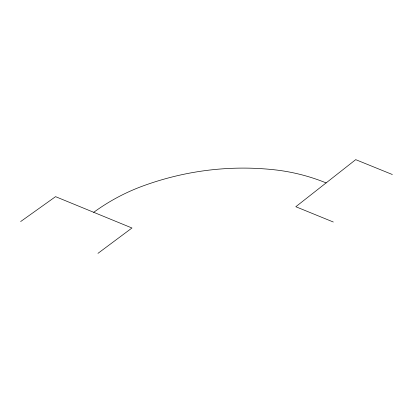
<?xml version="1.0" encoding="UTF-8"?>
<svg xmlns="http://www.w3.org/2000/svg" width="413" height="413" viewBox="0 0 413 413"><rect width="100%" height="100%" fill="white"/><g stroke="black" fill="none" stroke-linecap="round" stroke-linejoin="round"><path stroke-width="0.62" d="M97.969 253.35L131.969 227.997L55.554 196.655L20.65 221.554M392.35 174.523L355.707 159.65L295.811 206.722L333.296 222.008M93.72 212.308A211.002 201.714 -85 0 1 143.043 185.938A342.062 313.88 -87.7 0 1 274.165 169.769A208.885 199.092 84.3 0 1 326.12 182.902"/></g></svg>
